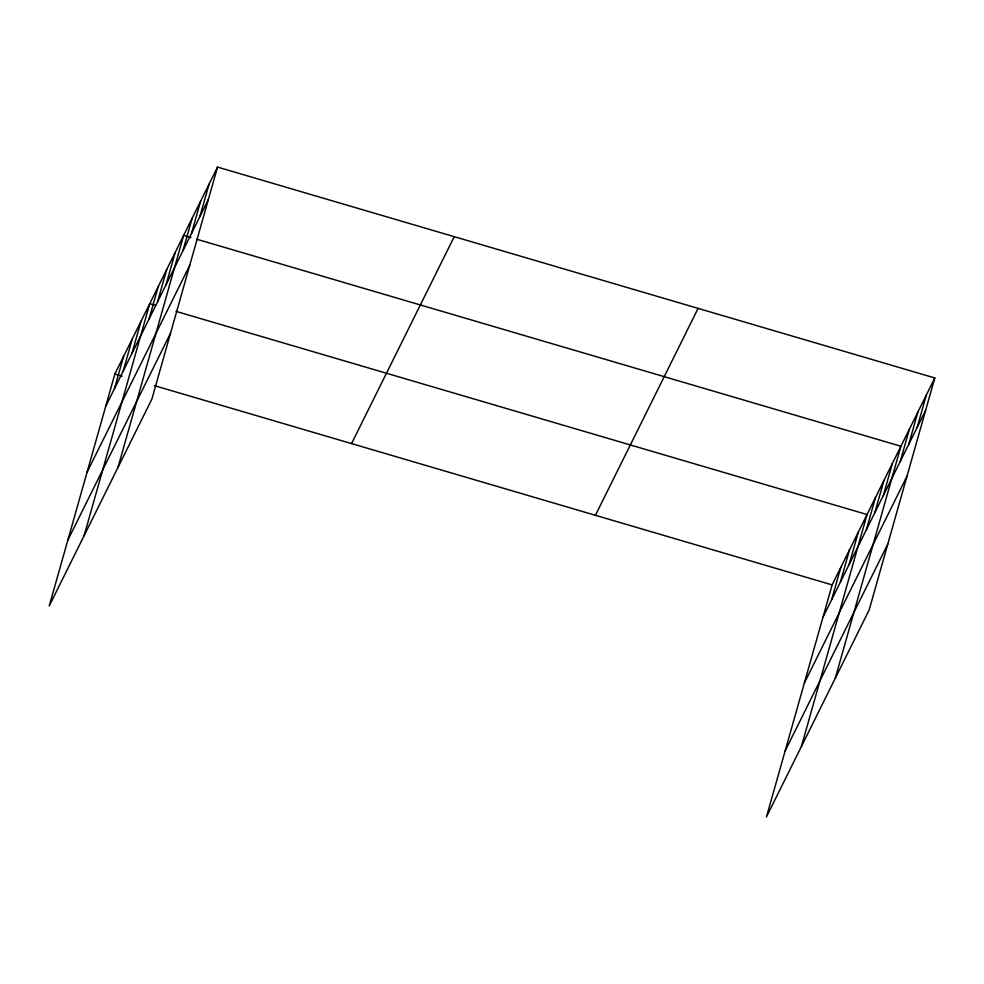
<?xml version="1.0" encoding="UTF-8"?>
<svg xmlns="http://www.w3.org/2000/svg" width="984" height="984" viewBox="0 0 984 984"><rect width="100%" height="100%" fill="white"/><g stroke="black" fill="none" stroke-linecap="round" stroke-linejoin="round"><path stroke-width="1.48" d="M217.538 167.083L114.857 374.006L49.2 606.033L151.88 399.11L217.538 167.083L934.8 377.967L869.143 609.994L766.462 816.917L832.12 584.89L934.8 377.967M114.439 388.742L123.59 356.417M123.172 371.152L132.311 338.828M131.893 353.563L141.044 321.239M84.107 535.677L149.765 303.65L155.62 305.372M149.088 318.902L158.239 286.578M157.563 301.842L166.714 269.505M166.038 284.77L175.189 252.445M117.994 467.4L183.651 235.373L190.958 237.513M182.975 250.625L192.126 218.3M191.45 233.552L200.601 201.228M199.924 216.48L209.075 184.156M831.701 599.625L840.84 567.301M840.422 582.036L849.573 549.712M849.155 564.447L858.294 532.123M801.37 746.561L867.027 514.534L176.075 311.387M866.351 529.786L875.502 497.461M874.825 512.713L883.976 480.389M883.3 495.653L892.439 463.329M835.256 678.284L900.913 446.256L196.8 239.235M900.237 461.508L909.388 429.184M908.712 444.436L917.863 412.112M917.186 427.363L926.325 395.039M105.706 406.331L208.399 199.408M87.059 472.234L189.752 265.311M67.847 540.13L170.527 333.207M351.546 443.599L454.239 236.677M595.418 515.296L698.099 308.373M822.968 617.214L925.649 410.291M804.322 683.117L907.002 476.194M785.109 751.013L887.789 544.091M114.857 374.006L122.164 376.146M154.304 385.605L832.12 584.89"/></g></svg>
